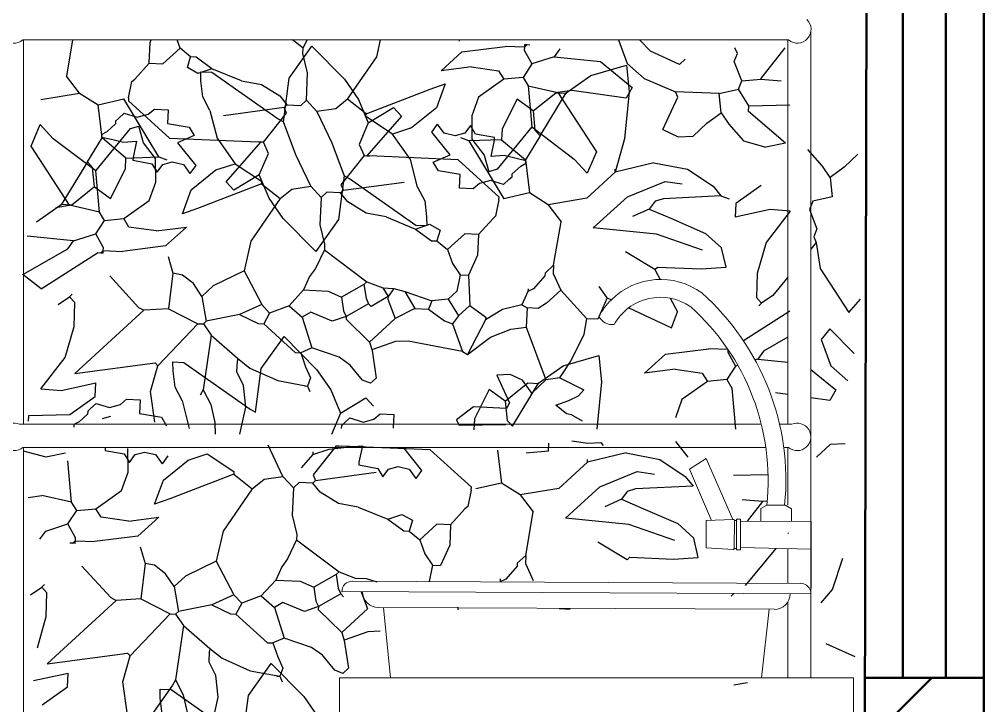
# Model space of a CAD drawing. Header units: inches. Extents: x 2960 to 8891, y 1487 to 4457.
# Drawn here: x 8004.1 to 8116.7, y 3392.8 to 3472.8 of the extents above; entities that cross this region are included whole.
import ezdxf

# ---------------------------------------------------------------- set-up
doc = ezdxf.new("R2010")
doc.units = ezdxf.units.IN
doc.header["$MEASUREMENT"] = 0
doc.layers.add('A-FURN', color=8, linetype='Continuous', lineweight=20)
doc.layers.add('A-WALL-FULL', color=7, linetype='Continuous', lineweight=50)
doc.layers.add('VERDE_siepe', color=96, linetype='Continuous')

msp = doc.modelspace()

# ---------------------------------------------------------------- hatches: boundary and pattern name
at = {"layer": 'A-WALL-FULL'}
h = msp.add_hatch(dxfattribs=at)
h.set_pattern_fill('ANSI31', color=0, scale=70)
h.paths.add_polyline_path([(8708.47, 3614.08), (8103.34, 3614.08), (8103.34, 3544.08), (8103.19, 3544.08), (8103.13, 3516.01), (8116.72, 3516.01), (8116.72, 3544.08), (8325.77, 3544.08), (8325.77, 3528.8), (8333.47, 3528.8), (8333.47, 3544.08), (8694.45, 3544.08), (8694.45, 3528.8), (8708.47, 3528.8), (8708.47, 3544.08)])
h.paths.add_polyline_path([(8718.47, 3318.8), (8708.47, 3318.8), (8232.65, 3318.8), (8232.65, 3318.8), (8217.86, 3318.8), (8116.72, 3318.8), (8116.72, 3396.01), (8102.87, 3396.01), (8102.7, 3318.8), (7807.32, 3318.8), (7797.32, 3318.8), (7797.32, 3248.8), (8718.47, 3248.8)])

# ---------------------------------------------------------------- linework, layer by layer
at = {"layer": 'A-FURN'}
for p, q in [((8096.55, 3471.44), (8096.55, 3396.01)), ((8004.55, 3470.43), (8049.23, 3470.43)), ((8004.62, 3470.43), (8004.62, 3425.58)), ((8093.92, 3470.43), (8049.23, 3470.43)), ((8093.85, 3470.43), (8093.85, 3425.58)), ((8004.16, 3425.58), (8049.23, 3425.58)), ((8090.75, 3425.58), (8049.23, 3425.58)), ((8094.3, 3425.58), (8092.87, 3425.58)), ((8004.55, 3422.87), (8049.23, 3422.87)), ((8004.62, 3422.87), (8004.62, 3380.73)), ((8091.27, 3422.87), (8049.23, 3422.87)), ((8093.92, 3422.87), (8093.36, 3422.87)), ((8093.85, 3422.87), (8093.85, 3416.15)), ((8084.3, 3421.6), (8082.37, 3420.33)), ((8087.44, 3414.49), (8084.3, 3421.6)), ((8082.37, 3420.33), (8084.95, 3414.35)), ((8090.68, 3415.74), (8091.39, 3416.16)), ((8091.39, 3416.16), (8093.53, 3416.15)), ((8094.28, 3415.72), (8093.53, 3416.15)), ((8090.68, 3415.74), (8090.68, 3414.29)), ((8094.28, 3414.27), (8094.28, 3415.72)), ((8084.31, 3414.35), (8084.3, 3411.18)), ((8084.31, 3414.35), (8087.48, 3414.49)), ((8087.61, 3414.37), (8087.6, 3411.1)), ((8087.61, 3414.37), (8087.87, 3414.36)), ((8087.87, 3414.51), (8087.85, 3410.95)), ((8087.87, 3414.51), (8088.33, 3414.51)), ((8088.31, 3410.95), (8088.33, 3414.51)), ((8088.33, 3414.3), (8096.57, 3414.26)), ((8096.56, 3407.02), (8096.57, 3414.26)), ((8096.56, 3407.02), (8096.57, 3414.26)), ((8084.3, 3411.18), (8087.47, 3410.98)), ((8087.6, 3411.1), (8087.86, 3411.1)), ((8088.31, 3410.95), (8087.85, 3410.95)), ((8096.55, 3411.01), (8088.32, 3411.19)), ((8093.85, 3411.07), (8093.85, 3407.03)), ((8095.34, 3407.02), (8043.01, 3407.27)), ((8096.56, 3407.02), (8096.55, 3405.8)), ((8041.78, 3406.06), (8096.55, 3405.8)), ((8041.78, 3406.06), (8041.78, 3406.06)), ((8096.55, 3405.8), (8096.55, 3405.8)), ((8093.85, 3404.87), (8093.85, 3396.01)), ((8046.03, 3404.21), (8092.28, 3404)), ((8047.47, 3396.01), (8046.64, 3404.21)), ((8091.67, 3404), (8090.79, 3396.01))]:
    msp.add_line(p, q, dxfattribs=at)
msp.add_lwpolyline([(8041.52, 3320.8), (8041.52, 3396.01), (8101.52, 3396.01), (8101.52, 3320.8)], close=True, dxfattribs=at)
for centre, radius, start, end in [((8003.51, 3471.66), 1.61, 133.5381, 309.883), ((8094.95, 3471.66), 1.61, 230.117, 46.4619), ((8078.99, 3434.34), 8.14, 53.7556, 134.8076), ((8064.38, 3419.05), 29.24, 354.3083, 48.3678), ((8078.99, 3434.34), 8.14, 134.8076, 152.0188), ((8078.97, 3434.24), 6.16, 54.9599, 150.9927), ((8064.38, 3419.05), 27.17, 353.8941, 48.1392), ((8073.34, 3438.93), 1.72, 206.6724, 277.978), ((8003.53, 3424.11), 1.6, 66.7709, 309.3571), ((8094.94, 3424.11), 1.6, 230.6429, 113.2291), ((8087.49, 3414.37), 0.122, 359.7287, 93.224), ((8087.47, 3411.1), 0.122, 265.6344, 359.7287), ((8043, 3406.05), 1.22, 89.7287, 179.7287), ((8095.33, 3405.81), 1.22, 359.7287, 89.7287), ((8046.04, 3406.04), 1.83, 179.7287, 269.7287), ((8092.29, 3405.82), 1.83, 269.7287, 359.7287)]:
    msp.add_arc(centre, radius, start, end, dxfattribs=at)
at = {"layer": 'A-WALL-FULL'}
for p, q in [((8102.7, 3318.8), (8103.19, 3544.08)), ((8116.72, 3318.8), (8116.72, 3544.08)), ((8107.28, 3396.01), (8107.28, 3516.01)), ((8112.28, 3396.01), (8112.28, 3516.01)), ((8102.85, 3396.01), (8116.72, 3396.01))]:
    msp.add_line(p, q, dxfattribs=at)
at = {"layer": 'VERDE_siepe'}
for p, q in [((8010.35, 3470.43), (8009.64, 3466.21)), ((8019.29, 3467.71), (8019.39, 3470.11)), ((8019.39, 3470.11), (8019.54, 3470.43)), ((8022.89, 3469.47), (8022.55, 3470.43)), ((8037.27, 3469.48), (8036.02, 3470.43)), ((8037.27, 3469.48), (8037.72, 3470.43)), ((8045.85, 3468.47), (8046.3, 3470.43)), ((8055.52, 3470.28), (8055.48, 3470.43)), ((8074.1, 3470.43), (8075.11, 3467.69)), ((8077.81, 3469.1), (8076.52, 3470.43)), ((8020.89, 3467.64), (8022.89, 3469.47)), ((8024.12, 3468.46), (8022.89, 3469.47)), ((8035.63, 3465.96), (8038.28, 3469.69)), ((8037.24, 3468.84), (8037.27, 3469.48)), ((8037.78, 3466.58), (8037.24, 3468.84)), ((8038.28, 3469.69), (8042.08, 3465.84)), ((8053.36, 3466.83), (8055.8, 3469.02)), ((8055.8, 3469.02), (8060.86, 3469.67)), ((8063.09, 3469.57), (8060.86, 3469.67)), ((8063.09, 3469.57), (8063.08, 3469.25)), ((8063.08, 3469.25), (8063.96, 3467.62)), ((8063.1, 3469.89), (8063.09, 3469.57)), ((8063.42, 3469.88), (8063.09, 3469.57)), ((8063.1, 3469.89), (8063.42, 3469.88)), ((8063.42, 3469.88), (8063.74, 3469.86)), ((8067.24, 3469.39), (8066.56, 3468.46)), ((8081.19, 3467.56), (8077.81, 3469.1)), ((8087.6, 3467.92), (8087.96, 3468.86)), ((8087.96, 3468.86), (8087.67, 3469.51)), ((8090.7, 3465.87), (8093.53, 3469.5)), ((8017.61, 3465.86), (8019.29, 3467.71)), ((8019.29, 3467.71), (8020.89, 3467.64)), ((8023.75, 3467.2), (8024.12, 3468.46)), ((8024.76, 3468.43), (8024.12, 3468.46)), ((8026.62, 3467.07), (8024.76, 3468.43)), ((8042.44, 3463.5), (8045.85, 3468.47)), ((8066.56, 3468.46), (8063.96, 3467.62)), ((8066.56, 3468.46), (8071.97, 3467.91)), ((8071.97, 3467.91), (8075.67, 3464.87)), ((8081.19, 3467.56), (8081.85, 3468.17)), ((8088.46, 3465.64), (8087.6, 3467.92)), ((8024.99, 3466.5), (8023.75, 3467.2)), ((8026.62, 3467.07), (8024.99, 3466.5)), ((8025.31, 3466.71), (8026.59, 3466.66)), ((8025.34, 3465.64), (8025.31, 3466.71)), ((8026.59, 3466.66), (8034.34, 3461.21)), ((8030.07, 3465.64), (8026.62, 3467.07)), ((8037.64, 3463.39), (8037.78, 3466.58)), ((8056.92, 3467.28), (8053.36, 3466.83)), ((8056.92, 3467.28), (8060.09, 3466.83)), ((8060.09, 3466.83), (8060.69, 3465.84)), ((8063.96, 3467.62), (8062.94, 3466.06)), ((8070.86, 3466.27), (8075.03, 3467.48)), ((8075.03, 3467.48), (8075.33, 3464.39)), ((8075.11, 3467.69), (8077.09, 3465.91)), ((8011.15, 3464.23), (8009.64, 3466.21)), ((8016.88, 3463.66), (8017.28, 3465.56)), ((8017.28, 3465.56), (8017.61, 3465.86)), ((8025.55, 3463.79), (8025.34, 3465.64)), ((8030.07, 3465.64), (8032.39, 3465.23)), ((8034.96, 3460.86), (8035.63, 3465.96)), ((8042.08, 3465.84), (8043.74, 3463.46)), ((8060.69, 3465.84), (8057.72, 3463.73)), ((8062.94, 3466.06), (8060.69, 3465.84)), ((8062.94, 3466.06), (8063.53, 3465.08)), ((8067.99, 3464.25), (8070.86, 3466.27)), ((8077.09, 3465.91), (8080.73, 3464.38)), ((8088.1, 3464.7), (8088.46, 3465.64)), ((8088.46, 3465.64), (8090.7, 3465.86)), ((8090.7, 3465.86), (8093.07, 3465.67)), ((8032.39, 3465.23), (8034.53, 3463.91)), ((8044.61, 3461.81), (8052.08, 3464.68)), ((8052.08, 3464.68), (8053.84, 3465.3)), ((8053.84, 3465.3), (8052.82, 3462.5)), ((8063.53, 3465.08), (8067.01, 3464.29)), ((8063.53, 3465.08), (8063.96, 3460.27)), ((8068.62, 3464.54), (8067.01, 3464.29)), ((8074.98, 3463.62), (8068.62, 3464.54)), ((8075.33, 3464.39), (8074.8, 3458.87)), ((8075.67, 3464.87), (8074.98, 3463.62)), ((8081.02, 3463.73), (8080.73, 3464.38)), ((8085.83, 3464.16), (8080.73, 3464.38)), ((8085.83, 3464.16), (8088.1, 3464.7)), ((8089.29, 3462.73), (8088.1, 3464.7)), ((8006.64, 3463.47), (8011.15, 3464.23)), ((8011.15, 3464.23), (8013.33, 3462.86)), ((8013.33, 3462.86), (8016.33, 3463.54)), ((8020.42, 3456.79), (8016.33, 3463.54)), ((8016.88, 3463.66), (8016.87, 3463.34)), ((8016.87, 3463.34), (8021.66, 3458.98)), ((8026.39, 3462.19), (8025.55, 3463.79)), ((8034.53, 3463.91), (8035.38, 3462.85)), ((8036.98, 3462.78), (8037.64, 3463.39)), ((8038.86, 3462.06), (8037.64, 3463.39)), ((8042.44, 3463.5), (8041.07, 3462.4)), ((8044.61, 3461.81), (8042.44, 3463.5)), ((8043.74, 3463.46), (8044.87, 3460.75)), ((8057.72, 3463.73), (8056.95, 3461.59)), ((8062.24, 3463.5), (8060.5, 3460.06)), ((8064.1, 3462.14), (8062.24, 3463.5)), ((8064.1, 3462.14), (8066.75, 3464.27)), ((8064.93, 3459.23), (8067.99, 3464.25)), ((8066.75, 3464.27), (8068.03, 3464.21)), ((8067.01, 3464.29), (8071.51, 3457.38)), ((8079.26, 3459.97), (8081.02, 3463.73)), ((8086.06, 3461.91), (8085.83, 3464.16)), ((8013.8, 3459), (8013.33, 3462.86)), ((8019.17, 3461.75), (8019.9, 3462.36)), ((8019.9, 3462.36), (8021.49, 3462.29)), ((8021.49, 3462.29), (8021.42, 3460.69)), ((8026.39, 3462.19), (8027.21, 3458.96)), ((8035.05, 3462.55), (8027.97, 3461.58)), ((8035.05, 3462.55), (8035.38, 3462.85)), ((8035.34, 3461.9), (8035.05, 3462.55)), ((8035.38, 3462.85), (8036.98, 3462.78)), ((8041.07, 3462.4), (8038.86, 3462.06)), ((8044.87, 3460.75), (8047.82, 3462.54)), ((8047.82, 3462.54), (8048.73, 3461.54)), ((8052.82, 3462.5), (8049.93, 3460.16)), ((8064.1, 3462.14), (8064.32, 3459.9)), ((8089.26, 3462.09), (8089.29, 3462.73)), ((8093.57, 3458.39), (8089.26, 3462.09)), ((8089.29, 3462.73), (8094.09, 3462.84)), ((8015.36, 3460.96), (8015.35, 3460.64)), ((8015.7, 3461.26), (8015.36, 3460.96)), ((8015.7, 3461.26), (8016.36, 3461.87)), ((8016.36, 3461.87), (8017.9, 3461.4)), ((8017.9, 3461.4), (8019.17, 3461.75)), ((8032.63, 3458.5), (8035.34, 3461.9)), ((8034.34, 3461.21), (8034.96, 3460.86)), ((8038.86, 3462.06), (8040.6, 3458.42)), ((8044.59, 3461.49), (8044.61, 3461.81)), ((8047.7, 3459.44), (8044.59, 3461.49)), ((8048.73, 3461.54), (8044.7, 3456.92)), ((8056.95, 3461.59), (8056.97, 3458.83)), ((8084.41, 3460.71), (8086.06, 3461.91)), ((8086.06, 3461.91), (8086.96, 3460.6)), ((8005.51, 3458.05), (8006.58, 3460.56)), ((8008.1, 3458.9), (8006.58, 3460.56)), ((8013.05, 3455.16), (8017.1, 3460.1)), ((8015.35, 3460.64), (8014.35, 3459.72)), ((8017.1, 3460.1), (8018.07, 3460.38)), ((8018.63, 3458.44), (8018.07, 3460.38)), ((8021.42, 3460.69), (8023.96, 3460.26)), ((8023.96, 3460.26), (8024.56, 3459.28)), ((8036.41, 3457.01), (8034.96, 3460.86)), ((8044.87, 3460.75), (8043.8, 3458.24)), ((8049.93, 3460.16), (8047.7, 3459.44)), ((8052.29, 3459.67), (8052.97, 3460.6)), ((8053.73, 3459.53), (8052.97, 3460.6)), ((8056.8, 3460.44), (8056.13, 3459.54)), ((8057.39, 3459.45), (8056.8, 3460.44)), ((8063.96, 3460.27), (8059.91, 3455.33)), ((8060.5, 3460.06), (8060.44, 3458.79)), ((8063.96, 3460.27), (8068.91, 3456.53)), ((8064.32, 3459.9), (8064.93, 3459.23)), ((8079.26, 3459.97), (8081.05, 3459.12)), ((8082.81, 3459.2), (8084.41, 3460.71)), ((8086.96, 3460.6), (8088.66, 3458.64)), ((8013.05, 3455.16), (8008.1, 3458.9)), ((8012.08, 3456.2), (8013.8, 3459)), ((8013.75, 3459.4), (8013.73, 3459.09)), ((8013.73, 3459.09), (8015.03, 3458.8)), ((8014.35, 3459.72), (8013.75, 3459.4)), ((8016.57, 3456.64), (8013.8, 3459)), ((8015.03, 3458.8), (8016.3, 3458.5)), ((8021.66, 3458.98), (8032, 3458.53)), ((8024.56, 3459.28), (8022.6, 3458.41)), ((8027.21, 3458.96), (8029.32, 3455.99)), ((8049.81, 3456.47), (8047.7, 3459.44)), ((8054.41, 3457.02), (8052.29, 3459.67)), ((8055.03, 3459.24), (8053.73, 3459.53)), ((8056.13, 3459.54), (8055.03, 3459.24)), ((8056.6, 3458.64), (8055.66, 3459)), ((8060.44, 3458.79), (8056.6, 3458.64)), ((8056.97, 3458.83), (8058.39, 3456.99)), ((8059.61, 3459.04), (8057.39, 3459.45)), ((8059.2, 3456.82), (8059.6, 3458.72)), ((8059.6, 3458.72), (8059.61, 3459.04)), ((8060.44, 3458.79), (8063.21, 3456.43)), ((8064.93, 3459.23), (8063.21, 3456.43)), ((8074.8, 3458.87), (8073.7, 3455.01)), ((8081.05, 3459.12), (8082.81, 3459.2)), ((8010, 3451.14), (8005.51, 3458.05)), ((8016.3, 3458.5), (8017.82, 3458.61)), ((8017.82, 3458.61), (8017.42, 3456.71)), ((8020.04, 3456.6), (8018.63, 3458.44)), ((8022.6, 3458.41), (8024.72, 3455.76)), ((8028.28, 3453.89), (8032.32, 3458.51)), ((8032.32, 3458.51), (8032, 3458.53)), ((8032.63, 3458.5), (8032.32, 3458.51)), ((8033.22, 3457.19), (8032.63, 3458.5)), ((8040.6, 3458.42), (8042.05, 3454.57)), ((8043.8, 3458.24), (8044.38, 3456.93)), ((8056.6, 3458.64), (8060.68, 3451.89)), ((8088.66, 3458.64), (8091.27, 3457.91)), ((8093.57, 3458.39), (8091.27, 3457.91)), ((8097.88, 3455.7), (8096.18, 3457.66)), ((8016.52, 3455.37), (8016.57, 3456.64)), ((8016.57, 3456.64), (8020.42, 3456.79)), ((8017.42, 3456.71), (8017.4, 3456.39)), ((8020.07, 3453.84), (8020.04, 3456.6)), ((8020.42, 3456.79), (8021.36, 3456.43)), ((8032.15, 3454.68), (8033.22, 3457.19)), ((8038.15, 3453.37), (8036.41, 3457.01)), ((8044.38, 3456.93), (8041.67, 3453.53)), ((8044.38, 3456.93), (8044.7, 3456.92)), ((8044.7, 3456.92), (8045.02, 3456.9)), ((8055.35, 3456.45), (8045.02, 3456.9)), ((8050.62, 3453.24), (8049.81, 3456.47)), ((8052.46, 3456.15), (8054.41, 3457.02)), ((8060.15, 3452.09), (8055.35, 3456.45)), ((8058.39, 3456.99), (8058.94, 3455.05)), ((8060.72, 3456.93), (8059.2, 3456.82)), ((8061.98, 3456.63), (8060.72, 3456.93)), ((8063.28, 3456.34), (8061.98, 3456.63)), ((8068.91, 3456.53), (8070.44, 3454.87)), ((8071.51, 3457.38), (8070.44, 3454.87)), ((8102.03, 3457.1), (8100.44, 3455.59)), ((8012.08, 3456.2), (8009.03, 3451.18)), ((8012.69, 3455.53), (8012.08, 3456.2)), ((8012.91, 3453.29), (8012.69, 3455.53)), ((8014.77, 3451.93), (8016.52, 3455.37)), ((8017.4, 3456.39), (8019.62, 3455.98)), ((8019.62, 3455.98), (8020.22, 3454.99)), ((8020.22, 3454.99), (8020.88, 3455.89)), ((8020.88, 3455.89), (8021.99, 3456.19)), ((8021.99, 3456.19), (8023.28, 3455.9)), ((8023.28, 3455.9), (8024.05, 3454.83)), ((8024.72, 3455.76), (8024.05, 3454.83)), ((8027.09, 3455.27), (8029.32, 3455.99)), ((8029.32, 3455.99), (8032.42, 3453.94)), ((8053.05, 3455.17), (8052.46, 3456.15)), ((8059.91, 3455.33), (8058.94, 3455.05)), ((8061.67, 3454.79), (8062.66, 3455.71)), ((8062.66, 3455.71), (8063.27, 3456.03)), ((8063.21, 3456.43), (8063.69, 3452.57)), ((8063.27, 3456.03), (8063.28, 3456.34)), ((8078.22, 3456.1), (8073.7, 3455.01)), ((8073.7, 3455.01), (8073.71, 3455.33)), ((8078.22, 3456.1), (8082.13, 3455.33)), ((8082.13, 3455.33), (8085.12, 3453.35)), ((8098.79, 3454.39), (8097.88, 3455.7)), ((8100.44, 3455.59), (8098.79, 3454.39)), ((8013.48, 3450.35), (8013.05, 3455.16)), ((8024.2, 3452.93), (8027.09, 3455.27)), ((8032.15, 3454.68), (8029.19, 3452.89)), ((8033.28, 3451.97), (8032.15, 3454.68)), ((8042.05, 3454.57), (8041.39, 3449.47)), ((8042.68, 3454.22), (8042.05, 3454.57)), ((8050.43, 3448.77), (8042.68, 3454.22)), ((8055.59, 3454.74), (8053.05, 3455.17)), ((8055.52, 3453.14), (8055.59, 3454.74)), ((8061.32, 3454.17), (8061.65, 3454.47)), ((8061.65, 3454.47), (8061.67, 3454.79)), ((8073.7, 3455.01), (8070.37, 3451.96)), ((8098.79, 3454.39), (8099.01, 3452.14)), ((8012.91, 3453.29), (8010.26, 3451.16)), ((8012.91, 3453.29), (8014.77, 3451.93)), ((8019.29, 3451.7), (8020.07, 3453.84)), ((8032.41, 3453.62), (8024.93, 3450.75)), ((8029.19, 3452.89), (8028.28, 3453.89)), ((8032.42, 3453.94), (8032.41, 3453.62)), ((8032.41, 3453.62), (8034.57, 3451.93)), ((8035.94, 3453.03), (8038.15, 3453.37)), ((8038.15, 3453.37), (8039.37, 3452.04)), ((8041.67, 3453.53), (8041.97, 3452.88)), ((8041.97, 3452.88), (8049.04, 3453.85)), ((8050.62, 3453.24), (8051.46, 3451.64)), ((8057.12, 3453.07), (8055.52, 3453.14)), ((8057.84, 3453.68), (8057.12, 3453.07)), ((8059.12, 3454.03), (8057.84, 3453.68)), ((8060.65, 3453.56), (8059.12, 3454.03)), ((8061.32, 3454.17), (8060.65, 3453.56)), ((8075.14, 3452.13), (8079.51, 3453.92)), ((8079.51, 3453.92), (8081.51, 3453.63)), ((8085.12, 3453.35), (8086.04, 3452.24)), ((8090.75, 3453.46), (8087.79, 3451.35)), ((8023.17, 3450.13), (8024.2, 3452.93)), ((8034.94, 3449.59), (8033.28, 3451.97)), ((8034.57, 3451.93), (8035.94, 3453.03)), ((8039.37, 3452.04), (8039.23, 3448.85)), ((8040.04, 3452.65), (8039.37, 3452.04)), ((8041.63, 3452.58), (8040.04, 3452.65)), ((8041.97, 3452.88), (8041.63, 3452.58)), ((8042.48, 3451.52), (8041.63, 3452.58)), ((8060.13, 3451.77), (8060.15, 3452.09)), ((8063.69, 3452.57), (8060.68, 3451.89)), ((8065.86, 3451.2), (8063.69, 3452.57)), ((8070.37, 3451.96), (8065.86, 3451.2)), ((8071.14, 3448.49), (8075.14, 3452.13)), ((8086.04, 3452.24), (8079.32, 3451.89)), ((8086.04, 3452.24), (8086.99, 3451.88)), ((8099.01, 3452.14), (8096.75, 3451.6)), ((8009.03, 3451.18), (8006.15, 3449.16)), ((8008.39, 3450.89), (8010, 3451.14)), ((8010.26, 3451.16), (8008.99, 3451.22)), ((8013.48, 3450.35), (8010, 3451.14)), ((8016.32, 3449.59), (8019.29, 3451.7)), ((8034.57, 3451.93), (8031.16, 3446.96)), ((8044.63, 3450.2), (8042.48, 3451.52)), ((8051.46, 3451.64), (8051.68, 3449.79)), ((8060.13, 3451.77), (8059.73, 3449.87)), ((8065.86, 3451.2), (8067.37, 3449.22)), ((8078.35, 3451.62), (8077.67, 3450.69)), ((8079.32, 3451.89), (8078.35, 3451.62)), ((8087.79, 3451.35), (8087.72, 3449.75)), ((8096.75, 3451.6), (8096.38, 3450.65)), ((8014.08, 3449.37), (8013.48, 3450.35)), ((8024.93, 3450.75), (8023.17, 3450.13)), ((8046.94, 3449.79), (8044.63, 3450.2)), ((8046.94, 3449.79), (8050.4, 3448.36)), ((8051.68, 3449.79), (8051.71, 3448.72)), ((8059.73, 3449.87), (8059.4, 3449.57)), ((8077.67, 3450.69), (8075.71, 3449.81)), ((8077.67, 3450.69), (8080.18, 3449.62)), ((8091.77, 3450.63), (8087.72, 3449.75)), ((8094.14, 3450.43), (8091.31, 3446.8)), ((8094.14, 3450.43), (8091.77, 3450.63)), ((8096.38, 3450.65), (8097.24, 3448.38)), ((8013.05, 3447.81), (8014.08, 3449.37)), ((8014.08, 3449.37), (8016.32, 3449.59)), ((8016.92, 3448.6), (8016.32, 3449.59)), ((8020.1, 3448.15), (8016.92, 3448.6)), ((8020.1, 3448.15), (8023.66, 3448.6)), ((8023.66, 3448.6), (8021.21, 3446.41)), ((8038.73, 3445.74), (8034.94, 3449.59)), ((8041.39, 3449.47), (8038.73, 3445.74)), ((8039.23, 3448.85), (8039.77, 3446.59)), ((8050.4, 3448.36), (8052.02, 3448.93)), ((8051.71, 3448.72), (8050.43, 3448.77)), ((8052.02, 3448.93), (8053.27, 3448.23)), ((8059.4, 3449.57), (8057.72, 3447.72)), ((8066.51, 3444.14), (8067.37, 3449.22)), ((8080.18, 3449.62), (8084.25, 3447.84)), ((8010.46, 3446.97), (8005.05, 3447.52)), ((8010.46, 3446.97), (8013.05, 3447.81)), ((8013.94, 3446.18), (8013.05, 3447.81)), ((8050.4, 3448.36), (8052.26, 3447)), ((8053.27, 3448.23), (8052.89, 3446.97)), ((8056.13, 3447.79), (8054.13, 3445.96)), ((8057.72, 3447.72), (8056.13, 3447.79)), ((8057.72, 3447.72), (8057.62, 3445.32)), ((8078.52, 3447.76), (8071.14, 3448.49)), ((8083.9, 3445.89), (8078.52, 3447.76)), ((8084.25, 3447.84), (8086.1, 3446.16)), ((8097.24, 3448.38), (8096.88, 3447.44)), ((8096.88, 3447.44), (8097.17, 3446.78)), ((8009.78, 3446.04), (8010.46, 3446.97)), ((8021.21, 3446.41), (8016.16, 3445.76)), ((8031.16, 3446.96), (8030.37, 3443.48)), ((8039.77, 3446.59), (8039.74, 3445.95)), ((8052.26, 3447), (8052.89, 3446.97)), ((8052.89, 3446.97), (8054.13, 3445.96)), ((8091.31, 3446.8), (8090.27, 3443.16)), ((8097.17, 3446.78), (8096.55, 3446.02)), ((8097.17, 3446.78), (8097.63, 3443.76)), ((8004.53, 3443.07), (8009.78, 3446.04)), ((8006.7, 3441.38), (8013.27, 3445.57)), ((8013.59, 3445.55), (8013.27, 3445.57)), ((8013.59, 3445.55), (8013.92, 3445.86)), ((8013.91, 3445.54), (8013.59, 3445.55)), ((8013.91, 3445.54), (8013.92, 3445.86)), ((8013.92, 3445.86), (8013.94, 3446.18)), ((8013.92, 3445.86), (8016.16, 3445.76)), ((8039.74, 3445.95), (8038.69, 3443.76)), ((8039.74, 3445.95), (8044.7, 3442.22)), ((8054.13, 3445.96), (8054.7, 3444.34)), ((8057.62, 3445.32), (8056.56, 3442.98)), ((8078.32, 3443.63), (8074.89, 3445.69)), ((8086.64, 3443.9), (8086.1, 3446.16)), ((8021.49, 3445.15), (8022.05, 3443.2)), ((8054.7, 3444.34), (8055.6, 3443.02)), ((8066.51, 3444.14), (8065.52, 3443.23)), ((8066.51, 3444.14), (8066.47, 3443.18)), ((8006.7, 3441.38), (8004.53, 3443.07)), ((8022.05, 3443.2), (8021.55, 3439.07)), ((8023.18, 3442.98), (8022.05, 3443.2)), ((8024.45, 3442), (8023.18, 3442.98)), ((8030.37, 3443.48), (8026.78, 3441.72)), ((8030.37, 3443.48), (8032.43, 3439.55)), ((8038.69, 3443.76), (8038.01, 3442.83)), ((8055.6, 3443.02), (8055.2, 3441.12)), ((8055.6, 3443.02), (8056.56, 3442.98)), ((8056.56, 3442.98), (8056.72, 3439.45)), ((8065.52, 3443.23), (8065.5, 3442.91)), ((8066.47, 3443.18), (8067.35, 3441.23)), ((8078.32, 3443.63), (8078.65, 3443.93)), ((8078.32, 3443.63), (8078.94, 3442.48)), ((8078.65, 3443.93), (8083.75, 3443.71)), ((8083.75, 3443.71), (8086.64, 3443.9)), ((8090.27, 3443.16), (8090.18, 3440.38)), ((8097.63, 3443.76), (8100.97, 3438.63)), ((8014.68, 3442.89), (8018.04, 3439.22)), ((8025.44, 3440.5), (8024.45, 3442)), ((8038.01, 3442.83), (8037.3, 3441.26)), ((8044.36, 3441.91), (8041.74, 3440.43)), ((8044.7, 3442.22), (8044.36, 3441.91)), ((8044.36, 3441.91), (8044.61, 3440.3)), ((8044.7, 3442.22), (8046.58, 3441.49)), ((8065.5, 3442.91), (8064.16, 3441.37)), ((8093.85, 3442.73), (8092.11, 3440.61)), ((8009.99, 3440.45), (8010.32, 3440.76)), ((8026.78, 3441.72), (8025.44, 3440.5)), ((8037.3, 3441.26), (8035.62, 3439.42)), ((8037.3, 3441.26), (8040.17, 3441.13)), ((8040.17, 3441.13), (8041.74, 3440.43)), ((8046.58, 3441.49), (8047.18, 3440.51)), ((8046.58, 3441.49), (8047.86, 3441.44)), ((8047.86, 3441.44), (8047.18, 3440.51)), ((8047.86, 3441.44), (8049.12, 3441.06)), ((8049.12, 3441.06), (8052.27, 3439.97)), ((8049.12, 3441.06), (8050.31, 3439.09)), ((8055.2, 3441.12), (8054.2, 3440.2)), ((8063.5, 3441.08), (8062.8, 3439.51)), ((8063.52, 3441.4), (8063.5, 3441.08)), ((8064.16, 3441.37), (8063.5, 3441.08)), ((8067.35, 3441.23), (8065.68, 3439.7)), ((8067.35, 3441.23), (8070.4, 3437.9)), ((8072.74, 3440.35), (8071.84, 3441.67)), ((8008.67, 3439.55), (8009.99, 3440.45)), ((8010.6, 3439.79), (8009.99, 3440.45)), ((8010.52, 3437.01), (8010.6, 3439.79)), ((8025.44, 3440.5), (8025.96, 3437.6)), ((8032.43, 3439.55), (8029.83, 3438.39)), ((8032.43, 3439.55), (8033.35, 3438.56)), ((8041.74, 3440.43), (8041.99, 3438.82)), ((8044.9, 3439.65), (8042.28, 3438.17)), ((8044.61, 3440.3), (8044.9, 3439.65)), ((8045.21, 3439.32), (8044.9, 3439.65)), ((8047.18, 3440.51), (8045.21, 3439.32)), ((8047.18, 3440.51), (8047.16, 3440.19)), ((8047.16, 3440.19), (8048.02, 3437.92)), ((8052.27, 3439.97), (8051.91, 3439.03)), ((8054.2, 3440.2), (8052.27, 3439.97)), ((8054.2, 3440.2), (8055.39, 3438.23)), ((8065.68, 3439.7), (8064.7, 3439.11)), ((8072.74, 3440.35), (8071.67, 3437.84)), ((8072.74, 3440.35), (8073.25, 3440.11)), ((8080.13, 3440.29), (8080.98, 3438.72)), ((8090.18, 3440.38), (8090.79, 3439.71)), ((8090.79, 3439.71), (8090.46, 3439.41)), ((8092.11, 3440.61), (8090.79, 3439.71)), ((8100.97, 3438.63), (8102.32, 3440.17)), ((8018.66, 3438.88), (8010.62, 3431.51)), ((8018.04, 3439.22), (8018.66, 3438.88)), ((8021.55, 3439.07), (8018.66, 3438.88)), ((8021.55, 3439.07), (8024.99, 3437.32)), ((8033.35, 3438.56), (8032.66, 3437.31)), ((8035.62, 3439.42), (8033.35, 3438.56)), ((8035.62, 3439.42), (8037.16, 3438.07)), ((8038.15, 3438.67), (8037.16, 3438.07)), ((8040.66, 3437.6), (8038.15, 3438.67)), ((8041.99, 3438.82), (8042.28, 3438.17)), ((8050.31, 3439.09), (8048.02, 3437.92)), ((8050.31, 3439.09), (8051.91, 3439.03)), ((8051.91, 3439.03), (8053.77, 3437.67)), ((8056.72, 3439.45), (8055.39, 3438.23)), ((8056.72, 3439.45), (8058.58, 3438.09)), ((8060.54, 3438.97), (8058.57, 3437.78)), ((8062.8, 3439.51), (8060.54, 3438.97)), ((8062.8, 3439.51), (8063.42, 3439.16)), ((8063.42, 3439.16), (8063.32, 3436.93)), ((8064.7, 3439.11), (8063.42, 3439.16)), ((8075.27, 3439.17), (8080.26, 3436.83)), ((8080.26, 3436.83), (8080.98, 3438.72)), ((8094.09, 3438.78), (8088.66, 3435.33)), ((8024.99, 3437.32), (8020.3, 3432.41)), ((8024.99, 3437.32), (8025.62, 3437.29)), ((8025.96, 3437.6), (8025.62, 3437.29)), ((8029.83, 3438.39), (8025.96, 3437.6)), ((8029.83, 3438.39), (8032.02, 3437.34)), ((8032.02, 3437.34), (8032.66, 3437.31)), ((8032.66, 3437.31), (8036.35, 3433.95)), ((8037.16, 3438.07), (8038.29, 3434.5)), ((8042.28, 3438.17), (8040.66, 3437.6)), ((8042.28, 3438.17), (8042.27, 3437.85)), ((8042.27, 3437.85), (8045.03, 3435.17)), ((8048.02, 3437.92), (8045.03, 3435.17)), ((8053.77, 3437.67), (8054.71, 3437.3)), ((8055.39, 3438.23), (8054.71, 3437.3)), ((8054.71, 3437.3), (8055.85, 3434.06)), ((8058.57, 3437.78), (8056.47, 3433.71)), ((8058.58, 3438.09), (8058.57, 3437.78)), ((8070.08, 3436.08), (8070.4, 3437.9)), ((8071.67, 3437.84), (8070.4, 3437.9)), ((8009.48, 3433.36), (8010.52, 3437.01)), ((8025.62, 3437.29), (8026.53, 3435.98)), ((8059.14, 3435.76), (8061.53, 3436.7)), ((8061.53, 3436.7), (8063.32, 3436.93)), ((8063.32, 3436.93), (8065.61, 3430.76)), ((8098.76, 3436.72), (8097.75, 3435.48)), ((8101.58, 3433.84), (8098.76, 3436.72)), ((8026.53, 3435.98), (8025.61, 3429.62)), ((8026.53, 3435.98), (8029.6, 3433.29)), ((8032.38, 3432.11), (8035.04, 3435.84)), ((8035.04, 3435.84), (8038.84, 3431.98)), ((8045.03, 3435.17), (8045.31, 3434.2)), ((8048.06, 3435.24), (8045.28, 3434.27)), ((8049.51, 3435.29), (8048.06, 3435.24)), ((8055.85, 3434.06), (8049.51, 3435.29)), ((8056.47, 3433.71), (8059.14, 3435.76)), ((8068.53, 3432.95), (8070.08, 3436.08)), ((8093.85, 3435.73), (8091.01, 3434.12)), ((8097.75, 3435.48), (8098.88, 3432.42)), ((8036.35, 3433.95), (8036.98, 3433.92)), ((8038.29, 3434.5), (8036.98, 3433.92)), ((8041.48, 3433.41), (8038.29, 3434.5)), ((8045.31, 3434.2), (8045.8, 3430.98)), ((8055.85, 3434.06), (8056.47, 3433.71)), ((8079.57, 3433.76), (8084.63, 3434.4)), ((8086.86, 3434.3), (8084.63, 3434.4)), ((8086.86, 3434.3), (8086.85, 3433.99)), ((8086.85, 3433.99), (8087.73, 3432.35)), ((8091.01, 3434.12), (8090.33, 3433.19)), ((8006.65, 3429.73), (8009.48, 3433.36)), ((8022.07, 3432.86), (8023.34, 3432.8)), ((8022.1, 3431.79), (8022.07, 3432.86)), ((8023.34, 3432.8), (8031.1, 3427.35)), ((8029.53, 3431.69), (8029.59, 3432.97)), ((8029.6, 3433.29), (8029.59, 3432.97)), ((8029.6, 3433.29), (8031.05, 3432.14)), ((8036.98, 3433.92), (8037.55, 3432.3)), ((8042.75, 3432.49), (8041.48, 3433.41)), ((8067.22, 3431.01), (8068.53, 3432.95)), ((8067.62, 3432.42), (8071.78, 3433.62)), ((8071.78, 3433.62), (8072.09, 3430.53)), ((8077.13, 3431.56), (8079.57, 3433.76)), ((8090.33, 3433.19), (8090.02, 3433.09)), ((8090.33, 3433.19), (8093.85, 3432.83)), ((8010.62, 3431.51), (8019.99, 3432.75)), ((8019.46, 3429.39), (8020.3, 3432.41)), ((8019.99, 3432.75), (8020.3, 3432.41)), ((8022.31, 3429.93), (8022.1, 3431.79)), ((8030.31, 3430.12), (8029.53, 3431.69)), ((8031.05, 3432.14), (8034.32, 3430.69)), ((8031.72, 3427), (8032.38, 3432.11)), ((8037.55, 3432.3), (8038.13, 3431)), ((8038.84, 3431.98), (8040.49, 3429.6)), ((8044.2, 3430.73), (8042.75, 3432.49)), ((8064.75, 3430.39), (8067.62, 3432.42)), ((8080.69, 3432.02), (8077.13, 3431.56)), ((8080.69, 3432.02), (8083.86, 3431.56)), ((8087.73, 3432.35), (8086.71, 3430.8)), ((8088.01, 3432.44), (8087.73, 3432.35)), ((8096.55, 3431.97), (8099.44, 3429.6)), ((8098.88, 3432.42), (8100.86, 3430.64)), ((8034.32, 3430.69), (8037.77, 3430.05)), ((8038.13, 3431), (8037.77, 3430.05)), ((8045.14, 3430.37), (8044.2, 3430.73)), ((8045.8, 3430.98), (8045.14, 3430.37)), ((8061.42, 3431.41), (8059.88, 3431.33)), ((8059.88, 3431.33), (8061.34, 3428.07)), ((8062.86, 3430.73), (8061.42, 3431.41)), ((8063.95, 3429.23), (8062.86, 3430.73)), ((8065.61, 3430.76), (8063.95, 3429.23)), ((8067.22, 3431.01), (8065.61, 3430.76)), ((8067.22, 3431.01), (8070.04, 3429.61)), ((8084.46, 3430.57), (8081.49, 3428.47)), ((8083.86, 3431.56), (8084.46, 3430.57)), ((8086.71, 3430.8), (8084.46, 3430.57)), ((8086.71, 3430.8), (8087.3, 3429.81)), ((8006.65, 3429.73), (8009.02, 3429.54)), ((8009.02, 3429.54), (8013.07, 3430.41)), ((8013, 3428.81), (8013.07, 3430.41)), ((8023.15, 3428.34), (8022.31, 3429.93)), ((8025.61, 3429.62), (8025.26, 3429)), ((8025.61, 3429.62), (8026.5, 3427.88)), ((8030.58, 3427.59), (8030.31, 3430.12)), ((8037.46, 3430.07), (8037.77, 3430.05)), ((8037.77, 3430.05), (8038.06, 3429.4)), ((8040.49, 3429.6), (8041.62, 3426.89)), ((8059, 3429.65), (8057.26, 3426.21)), ((8060.86, 3428.29), (8059, 3429.65)), ((8060.86, 3428.29), (8063.51, 3430.41)), ((8061.69, 3425.38), (8064.75, 3430.39)), ((8063.51, 3430.41), (8064.79, 3430.36)), ((8069.41, 3428.91), (8070.04, 3429.61)), ((8072.09, 3430.53), (8071.56, 3425.02)), ((8087.3, 3429.81), (8087.73, 3425)), ((8099.44, 3429.6), (8098.75, 3428.35)), ((8010.03, 3426.71), (8013, 3428.81)), ((8015.93, 3427.89), (8016.66, 3428.5)), ((8016.66, 3428.5), (8018.25, 3428.43)), ((8018.25, 3428.43), (8018.18, 3426.84)), ((8019.96, 3425.82), (8019.46, 3429.39)), ((8023.15, 3428.34), (8023.97, 3425.1)), ((8041.62, 3426.89), (8044.58, 3428.68)), ((8044.58, 3428.68), (8045.49, 3427.68)), ((8066.76, 3427.83), (8068.27, 3428.35)), ((8068.27, 3428.35), (8069.41, 3428.91)), ((8081.49, 3428.47), (8080.72, 3426.33)), ((8093.85, 3429.06), (8092.39, 3429.27)), ((8098.75, 3428.35), (8096.55, 3428.67)), ((8012.46, 3427.41), (8012.12, 3427.1)), ((8012.46, 3427.41), (8013.12, 3428.02)), ((8013.12, 3428.02), (8014.66, 3427.55)), ((8014.66, 3427.55), (8015.93, 3427.89)), ((8026.5, 3427.88), (8026.95, 3425.8)), ((8029.89, 3424.42), (8030.58, 3427.59)), ((8031.1, 3427.35), (8031.72, 3427)), ((8057.16, 3427.61), (8055.18, 3426.1)), ((8060.99, 3427.44), (8057.16, 3427.61)), ((8060.86, 3428.29), (8061.08, 3426.04)), ((8061.34, 3428.07), (8060.99, 3427.44)), ((8068, 3426.82), (8066.76, 3427.83)), ((8005.2, 3425.96), (8005.23, 3426.6)), ((8005.23, 3426.6), (8010.03, 3426.71)), ((8012.11, 3426.78), (8011.11, 3425.87)), ((8012.12, 3427.1), (8012.11, 3426.78)), ((8013.86, 3426.25), (8014.83, 3426.52)), ((8018.18, 3426.84), (8020.72, 3426.41)), ((8020.72, 3426.41), (8021.32, 3425.42)), ((8041.62, 3426.89), (8040.56, 3424.38)), ((8042.06, 3425.71), (8042.72, 3426.32)), ((8042.72, 3426.32), (8044.26, 3425.85)), ((8044.26, 3425.85), (8045.53, 3426.19)), ((8045.53, 3426.19), (8046.26, 3426.81)), ((8046.26, 3426.81), (8047.86, 3426.74)), ((8047.86, 3426.74), (8047.79, 3425.14)), ((8055.18, 3426.1), (8055.47, 3425.45)), ((8057.26, 3426.21), (8057.2, 3424.93)), ((8068.61, 3426.67), (8068, 3426.82)), ((8069.87, 3425.94), (8068.61, 3426.67)), ((8010.51, 3425.55), (8010.49, 3425.23)), ((8011.11, 3425.87), (8010.51, 3425.55)), ((8026.95, 3425.8), (8026.98, 3424.45)), ((8041.73, 3425.41), (8041.71, 3425.09)), ((8042.06, 3425.71), (8041.73, 3425.41)), ((8060.91, 3425.53), (8055.47, 3425.45)), ((8061.08, 3426.04), (8061.69, 3425.38)), ((8014.17, 3422.86), (8014.16, 3422.54)), ((8016.83, 3419.98), (8016.8, 3422.75)), ((8034.91, 3419.51), (8033.17, 3423.16)), ((8038.38, 3422.04), (8040.3, 3422.7)), ((8041.14, 3423.08), (8038.43, 3419.68)), ((8040.3, 3422.7), (8042.66, 3422.94)), ((8041.14, 3423.08), (8041.46, 3423.06)), ((8041.46, 3423.06), (8041.78, 3423.05)), ((8052.11, 3422.6), (8041.78, 3423.05)), ((8042.66, 3422.94), (8044.18, 3423.06)), ((8044.18, 3423.06), (8043.78, 3421.16)), ((8048.97, 3422.85), (8051.09, 3420.2)), ((8065.89, 3422.43), (8065.93, 3423.39)), ((8068.65, 3423.66), (8070.52, 3423.39)), ((8070.52, 3423.39), (8072, 3423.45)), ((8072, 3423.45), (8072.31, 3423.11)), ((8080.74, 3423.56), (8082.16, 3421.73)), ((8098.79, 3423.24), (8097.19, 3421.74)), ((8100.55, 3423.32), (8098.79, 3423.24)), ((8004.6, 3422.5), (8007.21, 3421.77)), ((8007.21, 3421.77), (8009.52, 3422.25)), ((8014.16, 3422.54), (8016.38, 3422.12)), ((8016.38, 3422.12), (8016.98, 3421.14)), ((8016.98, 3421.14), (8017.64, 3422.04)), ((8017.64, 3422.04), (8018.74, 3422.33)), ((8018.74, 3422.33), (8020.04, 3422.05)), ((8020.04, 3422.05), (8020.8, 3420.97)), ((8021.48, 3421.9), (8020.8, 3420.97)), ((8023.85, 3421.41), (8026.08, 3422.13)), ((8026.08, 3422.13), (8029.18, 3420.08)), ((8038.38, 3422.04), (8037.04, 3420.5)), ((8038.4, 3422.36), (8038.38, 3422.04)), ((8056.91, 3418.23), (8052.11, 3422.6)), ((8059.97, 3422.57), (8060.44, 3418.72)), ((8065.89, 3422.43), (8063.32, 3422.23)), ((8074.98, 3422.24), (8070.46, 3421.16)), ((8074.98, 3422.24), (8078.89, 3421.47)), ((8010.24, 3416.5), (8009.81, 3421.31)), ((8020.96, 3419.08), (8023.85, 3421.41)), ((8043.78, 3421.16), (8043.76, 3420.84)), ((8043.76, 3420.84), (8045.98, 3420.43)), ((8045.98, 3420.43), (8046.58, 3419.44)), ((8047.24, 3420.34), (8048.35, 3420.64)), ((8048.35, 3420.64), (8049.65, 3420.35)), ((8070.46, 3421.16), (8067.13, 3418.11)), ((8070.46, 3421.16), (8070.47, 3421.48)), ((8078.89, 3421.47), (8081.88, 3419.49)), ((8016.05, 3417.84), (8016.83, 3419.98)), ((8029.17, 3419.76), (8021.69, 3416.89)), ((8029.18, 3420.08), (8029.17, 3419.76)), ((8029.17, 3419.76), (8031.33, 3418.07)), ((8032.7, 3419.18), (8034.91, 3419.51)), ((8034.91, 3419.51), (8036.13, 3418.18)), ((8038.43, 3419.68), (8038.72, 3419.03)), ((8038.72, 3419.03), (8045.8, 3420)), ((8046.58, 3419.44), (8047.24, 3420.34)), ((8049.65, 3420.35), (8050.41, 3419.27)), ((8051.09, 3420.2), (8050.41, 3419.27)), ((8071.9, 3418.28), (8076.27, 3420.06)), ((8076.27, 3420.06), (8078.27, 3419.77)), ((8081.88, 3419.49), (8082.8, 3418.38)), ((8091.53, 3419.69), (8087.51, 3419.6)), ((8019.93, 3416.28), (8020.96, 3419.08)), ((8031.33, 3418.07), (8032.7, 3419.18)), ((8036.13, 3418.18), (8035.99, 3414.99)), ((8036.8, 3418.79), (8036.13, 3418.18)), ((8038.39, 3418.72), (8036.8, 3418.79)), ((8038.72, 3419.03), (8038.39, 3418.72)), ((8039.24, 3417.66), (8038.39, 3418.72)), ((8056.89, 3417.91), (8056.91, 3418.23)), ((8060.44, 3418.72), (8057.44, 3418.04)), ((8062.62, 3417.35), (8060.44, 3418.72)), ((8067.9, 3414.64), (8071.9, 3418.28)), ((8082.8, 3418.38), (8076.08, 3418.04)), ((8005.15, 3417.04), (8006.76, 3417.29)), ((8010.24, 3416.5), (8006.76, 3417.29)), ((8013.08, 3415.73), (8016.05, 3417.84)), ((8031.33, 3418.07), (8027.92, 3413.11)), ((8041.38, 3416.34), (8039.24, 3417.66)), ((8056.89, 3417.91), (8056.49, 3416.01)), ((8067.13, 3418.11), (8062.62, 3417.35)), ((8062.62, 3417.35), (8064.13, 3415.36)), ((8075.11, 3417.76), (8074.43, 3416.83)), ((8076.08, 3418.04), (8075.11, 3417.76)), ((8010.84, 3415.51), (8010.24, 3416.5)), ((8021.69, 3416.89), (8019.93, 3416.28)), ((8043.7, 3415.93), (8041.38, 3416.34)), ((8043.7, 3415.93), (8047.16, 3414.5)), ((8056.49, 3416.01), (8056.16, 3415.71)), ((8074.43, 3416.83), (8072.47, 3415.96)), ((8074.43, 3416.83), (8076.94, 3415.76)), ((8090.9, 3416.58), (8088.53, 3416.77)), ((8090.9, 3416.58), (8089.12, 3414.3)), ((8091.43, 3416.63), (8090.9, 3416.58)), ((8009.81, 3413.96), (8010.84, 3415.51)), ((8010.84, 3415.51), (8013.08, 3415.73)), ((8013.68, 3414.75), (8013.08, 3415.73)), ((8035.99, 3414.99), (8036.53, 3412.73)), ((8047.16, 3414.5), (8048.78, 3415.07)), ((8048.78, 3415.07), (8050.03, 3414.38)), ((8056.16, 3415.71), (8054.48, 3413.87)), ((8063.27, 3410.29), (8064.13, 3415.36)), ((8076.94, 3415.76), (8081.01, 3413.99)), ((8007.22, 3413.11), (8009.81, 3413.96)), ((8010.7, 3412.32), (8009.81, 3413.96)), ((8016.86, 3414.29), (8013.68, 3414.75)), ((8016.86, 3414.29), (8020.42, 3414.75)), ((8020.42, 3414.75), (8017.97, 3412.55)), ((8047.16, 3414.5), (8049.01, 3413.14)), ((8050.03, 3414.38), (8049.65, 3413.12)), ((8052.88, 3413.93), (8050.89, 3412.1)), ((8054.48, 3413.87), (8052.88, 3413.93)), ((8054.48, 3413.87), (8054.38, 3411.47)), ((8075.28, 3413.91), (8067.9, 3414.64)), ((8080.66, 3412.04), (8075.28, 3413.91)), ((8081.01, 3413.99), (8082.86, 3412.31)), ((8006.54, 3412.18), (8007.22, 3413.11)), ((8017.97, 3412.55), (8012.92, 3411.91)), ((8027.92, 3413.11), (8027.13, 3409.62)), ((8036.53, 3412.73), (8036.5, 3412.09)), ((8049.01, 3413.14), (8049.65, 3413.12)), ((8049.65, 3413.12), (8050.89, 3412.1)), ((8093.93, 3412.93), (8093.85, 3412.83)), ((8010.35, 3411.7), (8010.03, 3411.71)), ((8010.35, 3411.7), (8010.68, 3412)), ((8010.67, 3411.68), (8010.35, 3411.7)), ((8010.67, 3411.68), (8010.68, 3412)), ((8010.68, 3412), (8010.7, 3412.32)), ((8010.68, 3412), (8012.92, 3411.91)), ((8036.5, 3412.09), (8035.45, 3409.9)), ((8036.5, 3412.09), (8041.46, 3408.36)), ((8050.89, 3412.1), (8051.46, 3410.48)), ((8054.38, 3411.47), (8053.31, 3409.12)), ((8075.08, 3409.77), (8071.65, 3411.84)), ((8083.4, 3410.05), (8082.86, 3412.31)), ((8018.25, 3411.29), (8018.81, 3409.35)), ((8051.46, 3410.48), (8052.36, 3409.16)), ((8063.27, 3410.29), (8062.27, 3409.37)), ((8063.27, 3410.29), (8063.23, 3409.33)), ((8092.43, 3411.1), (8088.87, 3406.76)), ((8018.81, 3409.35), (8018.31, 3405.21)), ((8019.93, 3409.13), (8018.81, 3409.35)), ((8027.13, 3409.62), (8023.54, 3407.86)), ((8027.13, 3409.62), (8029.19, 3405.7)), ((8035.45, 3409.9), (8034.77, 3408.97)), ((8052.36, 3409.16), (8051.96, 3407.26)), ((8052.36, 3409.16), (8053.31, 3409.12)), ((8062.27, 3409.37), (8062.26, 3409.05)), ((8063.23, 3409.33), (8064.1, 3407.37)), ((8075.08, 3409.77), (8075.41, 3410.08)), ((8075.41, 3410.08), (8080.51, 3409.85)), ((8080.51, 3409.85), (8083.4, 3410.05)), ((8099.08, 3406.31), (8100.26, 3409.95)), ((8011.44, 3409.03), (8014.8, 3405.37)), ((8021.21, 3408.15), (8019.93, 3409.13)), ((8022.2, 3406.64), (8021.21, 3408.15)), ((8034.77, 3408.97), (8034.06, 3407.4)), ((8041.12, 3408.05), (8038.5, 3406.57)), ((8041.46, 3408.36), (8041.12, 3408.05)), ((8041.12, 3408.05), (8041.37, 3406.45)), ((8041.46, 3408.36), (8043.34, 3407.64)), ((8062.26, 3409.05), (8060.92, 3407.51)), ((8023.54, 3407.86), (8022.2, 3406.64)), ((8034.06, 3407.4), (8032.38, 3405.56)), ((8034.06, 3407.4), (8036.93, 3407.28)), ((8036.93, 3407.28), (8038.5, 3406.57)), ((8043.34, 3407.64), (8044.62, 3407.58)), ((8044.62, 3407.58), (8045.88, 3407.21)), ((8060.28, 3407.54), (8060.26, 3407.22)), ((8060.92, 3407.51), (8060.26, 3407.22)), ((8005.43, 3405.69), (8006.75, 3406.6)), ((8006.75, 3406.6), (8007.08, 3406.9)), ((8007.36, 3405.93), (8006.75, 3406.6)), ((8007.28, 3403.15), (8007.36, 3405.93)), ((8022.2, 3406.64), (8022.72, 3403.74)), ((8038.5, 3406.57), (8038.75, 3404.96)), ((8041.66, 3405.79), (8039.04, 3404.31)), ((8041.37, 3406.45), (8041.66, 3405.79)), ((8041.97, 3405.46), (8041.66, 3405.79)), ((8044.03, 3406.05), (8044.78, 3404.06)), ((8087.55, 3405.86), (8087.22, 3405.55)), ((8097.73, 3404.77), (8099.08, 3406.31)), ((8015.42, 3405.02), (8007.38, 3397.65)), ((8014.8, 3405.37), (8015.42, 3405.02)), ((8018.31, 3405.21), (8015.42, 3405.02)), ((8018.31, 3405.21), (8021.75, 3403.47)), ((8029.19, 3405.7), (8026.59, 3404.53)), ((8029.19, 3405.7), (8030.11, 3404.7)), ((8030.11, 3404.7), (8029.42, 3403.45)), ((8032.38, 3405.56), (8030.11, 3404.7)), ((8032.38, 3405.56), (8033.92, 3404.21)), ((8034.91, 3404.81), (8033.92, 3404.21)), ((8037.42, 3403.74), (8034.91, 3404.81)), ((8038.75, 3404.96), (8039.04, 3404.31)), ((8022.72, 3403.74), (8022.38, 3403.44)), ((8026.59, 3404.53), (8022.72, 3403.74)), ((8026.59, 3404.53), (8028.78, 3403.48)), ((8033.92, 3404.21), (8035.05, 3400.65)), ((8039.04, 3404.31), (8037.42, 3403.74)), ((8039.04, 3404.31), (8039.03, 3403.99)), ((8039.03, 3403.99), (8041.79, 3401.31)), ((8044.78, 3404.06), (8041.79, 3401.31)), ((8055.34, 3404.24), (8055.32, 3403.92)), ((8068.43, 3403.99), (8067.16, 3404.04)), ((8006.24, 3399.5), (8007.28, 3403.15)), ((8021.75, 3403.47), (8017.06, 3398.56)), ((8021.75, 3403.47), (8022.38, 3403.44)), ((8022.38, 3403.44), (8023.28, 3402.12)), ((8028.78, 3403.48), (8029.42, 3403.45)), ((8029.42, 3403.45), (8033.1, 3400.1)), ((8023.28, 3402.12), (8022.37, 3395.77)), ((8023.28, 3402.12), (8026.36, 3399.43)), ((8041.79, 3401.31), (8042.06, 3400.34)), ((8044.82, 3401.38), (8042.04, 3400.41)), ((8046.27, 3401.44), (8044.82, 3401.38)), ((8035.05, 3400.65), (8033.74, 3400.07)), ((8038.24, 3399.55), (8035.05, 3400.65)), ((8042.06, 3400.34), (8042.56, 3397.13)), ((8026.29, 3397.83), (8026.35, 3399.11)), ((8026.36, 3399.43), (8026.35, 3399.11)), ((8026.36, 3399.43), (8027.81, 3398.29)), ((8033.1, 3400.1), (8033.74, 3400.07)), ((8033.74, 3400.07), (8034.31, 3398.44)), ((8039.51, 3398.64), (8038.24, 3399.55)), ((8101.72, 3398.44), (8098.34, 3399.98)), ((8007.38, 3397.65), (8016.75, 3398.89)), ((8016.22, 3395.53), (8017.06, 3398.56)), ((8016.75, 3398.89), (8017.06, 3398.56)), ((8027.81, 3398.29), (8031.08, 3396.83)), ((8034.31, 3398.44), (8034.89, 3397.14)), ((8040.95, 3396.88), (8039.51, 3398.64)), ((8027.07, 3396.26), (8026.29, 3397.83)), ((8030.88, 3393.96), (8033.54, 3397.68)), ((8031.08, 3396.83), (8034.53, 3396.2)), ((8033.54, 3397.68), (8037.33, 3393.83)), ((8034.89, 3397.14), (8034.53, 3396.2)), ((8041.9, 3396.51), (8040.95, 3396.88)), ((8042.56, 3397.13), (8041.9, 3396.51)), ((8005.78, 3395.68), (8009.83, 3396.55)), ((8009.76, 3394.96), (8009.83, 3396.55)), ((8022.37, 3395.77), (8022.02, 3395.14)), ((8022.37, 3395.77), (8023.26, 3394.03)), ((8027.34, 3393.73), (8027.07, 3396.26)), ((8034.21, 3396.21), (8034.53, 3396.2)), ((8034.53, 3396.2), (8034.82, 3395.55)), ((8006.79, 3392.85), (8009.76, 3394.96)), ((8016.72, 3391.97), (8016.22, 3395.53)), ((8022.02, 3395.14), (8018.13, 3389.67)), ((8020.56, 3394.7), (8021.84, 3394.65)), ((8020.59, 3393.63), (8020.56, 3394.7)), ((8021.84, 3394.65), (8029.59, 3389.2)), ((8089.15, 3395.41), (8087.54, 3395.16)), ((8020.81, 3391.78), (8020.59, 3393.63)), ((8023.26, 3394.03), (8023.71, 3391.95)), ((8026.65, 3390.56), (8027.34, 3393.73)), ((8030.22, 3388.85), (8030.88, 3393.96)), ((8037.33, 3393.83), (8038.99, 3391.45))]:
    msp.add_line(p, q, dxfattribs=at)
for centre, start, end in [((8021.66, 3458.98), 227.3475, 267.1505), ((8055.35, 3456.45), 47.3475, 87.1505), ((8052.11, 3422.6), 47.3475, 87.1505)]:
    msp.add_arc(centre, 0.0000399, start, end, dxfattribs=at)

doc.saveas('drawing.dxf')
